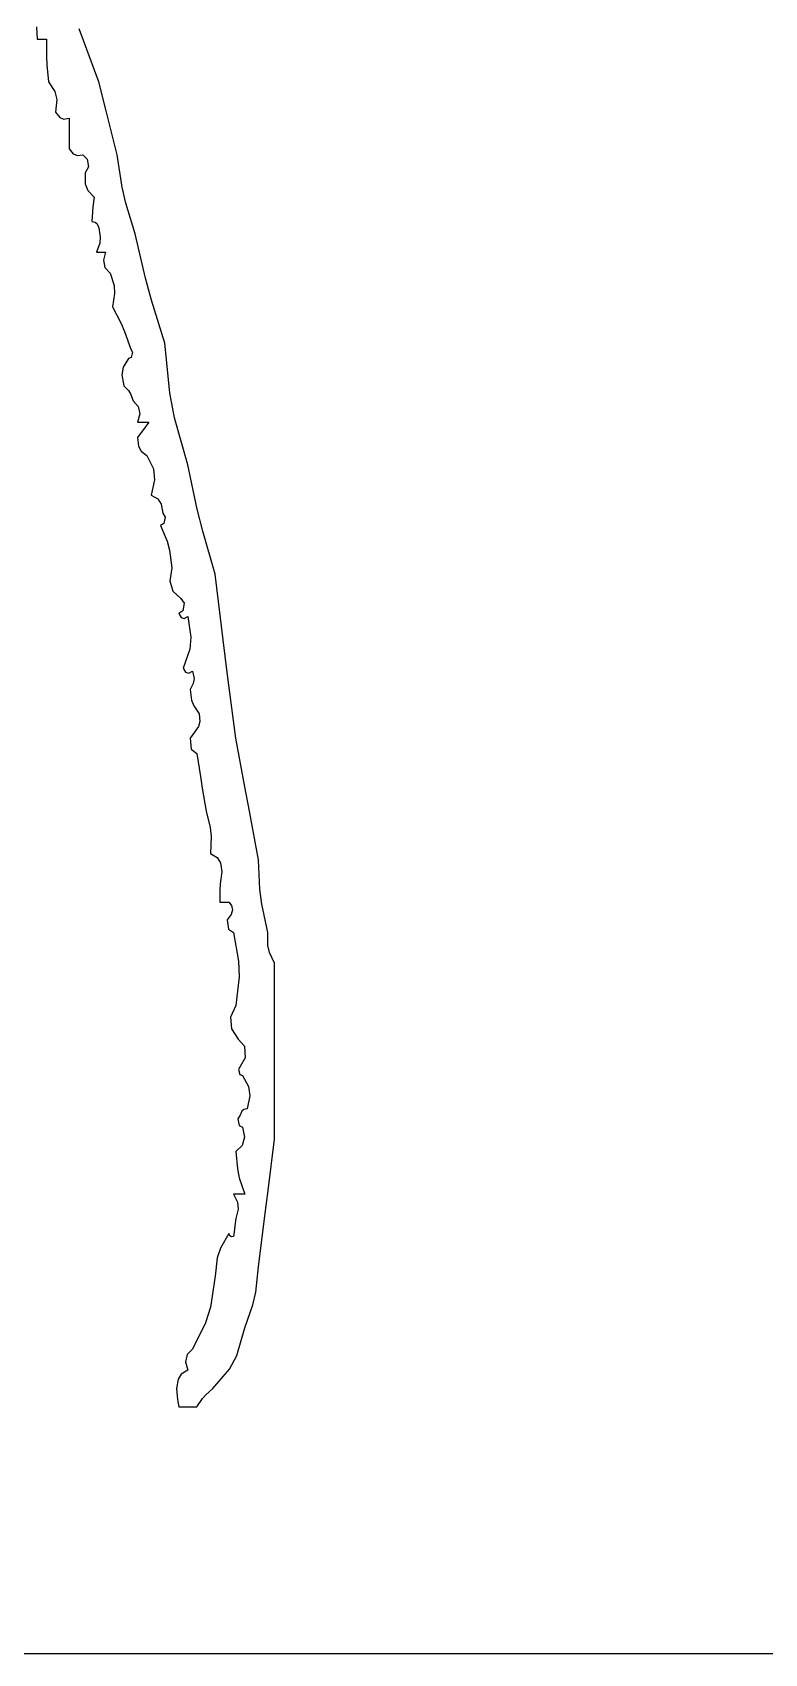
# Model space of a CAD drawing. Header units: millimetres. Extents: x 684779 to 686470, y 2544898 to 2545979.
# Drawn here: x 685788.38 to 685791.08, y 2545617.41 to 2545623.38 of the extents above; entities that cross this region are included whole.
import ezdxf

# ---------------------------------------------------------------- set-up
doc = ezdxf.new("R2010")
doc.units = ezdxf.units.MM
doc.layers.add('14', color=14, linetype='Continuous')
doc.layers.add('_0', color=7, linetype='Continuous')

# ---------------------------------------------------------------- blocks, each defined once
blk = doc.blocks.new('dianziq11')
for p, q in [((1210046, -134572), (1210053, -134695)), ((1210664, -135116), (1210468, -134590)), ((1210053, -134695), (1210089, -134695)), ((1210089, -134695), (1210108, -134695)), ((1210108, -134695), (1210144, -134695)), ((1210144, -134695), (1210145, -134864)), ((1210145, -134864), (1210150, -134949)), ((1210150, -134949), (1210166, -135116)), ((1210166, -135116), (1210229, -135211)), ((1210229, -135211), (1210247, -135293)), ((1210736, -135405), (1210664, -135116)), ((1210247, -135293), (1210234, -135417)), ((1210234, -135417), (1210276, -135470)), ((1210772, -135550), (1210736, -135405)), ((1210276, -135470), (1210313, -135486)), ((1210313, -135486), (1210370, -135477)), ((1210370, -135477), (1210370, -135598)), ((1210845, -135839), (1210772, -135550)), ((1210370, -135598), (1210370, -135658)), ((1210370, -135658), (1210370, -135779)), ((1210370, -135779), (1210411, -135831)), ((1210411, -135831), (1210449, -135847)), ((1210449, -135847), (1210505, -135839)), ((1210505, -135839), (1210550, -135882)), ((1210550, -135882), (1210560, -135960)), ((1210895, -136160), (1210845, -135839)), ((1210560, -135960), (1210528, -136020)), ((1210528, -136020), (1210528, -136127)), ((1210528, -136127), (1210554, -136195)), ((1210554, -136195), (1210618, -136260)), ((1210932, -136319), (1210895, -136160)), ((1210605, -136356), (1210601, -136404)), ((1210618, -136260), (1210605, -136356)), ((1211025, -136622), (1210932, -136319)), ((1210601, -136404), (1210596, -136501)), ((1210596, -136501), (1210628, -136507)), ((1210628, -136507), (1210647, -136524)), ((1210647, -136524), (1210664, -136562)), ((1210664, -136562), (1210678, -136657)), ((1210678, -136657), (1210673, -136715)), ((1211127, -137062), (1211025, -136622)), ((1210673, -136715), (1210641, -136803)), ((1210641, -136803), (1210677, -136803)), ((1210677, -136803), (1210695, -136803)), ((1210695, -136803), (1210731, -136803)), ((1210731, -136803), (1210710, -136885)), ((1210710, -136885), (1210725, -136958)), ((1210725, -136958), (1210777, -137013)), ((1210777, -137013), (1210815, -137136)), ((1210815, -137136), (1210820, -137215)), ((1211186, -137280), (1211127, -137062)), ((1210820, -137215), (1210799, -137345)), ((1210799, -137345), (1210881, -137505)), ((1211319, -137706), (1211186, -137280)), ((1210881, -137505), (1210918, -137591)), ((1210918, -137591), (1210980, -137766)), ((1210980, -137766), (1210998, -137796)), ((1210998, -137796), (1210985, -137847)), ((1211366, -138199), (1211319, -137706)), ((1210905, -137943), (1210892, -138020)), ((1210958, -137857), (1210905, -137943)), ((1210985, -137847), (1210958, -137857)), ((1210892, -138020), (1210912, -138128)), ((1210912, -138128), (1210958, -138175)), ((1210958, -138175), (1210978, -138208)), ((1210978, -138208), (1211003, -138278)), ((1211003, -138278), (1211054, -138333)), ((1211413, -138446), (1211366, -138199)), ((1211070, -138406), (1211048, -138489)), ((1211054, -138333), (1211070, -138406)), ((1211545, -138911), (1211413, -138446)), ((1211048, -138489), (1211093, -138489)), ((1211093, -138579), (1211048, -138640)), ((1211048, -138640), (1211057, -138726)), ((1211093, -138489), (1211116, -138489)), ((1211116, -138549), (1211093, -138579)), ((1211116, -138489), (1211161, -138489)), ((1211161, -138489), (1211116, -138549)), ((1211057, -138726), (1211082, -138776)), ((1211082, -138776), (1211138, -138820)), ((1211138, -138820), (1211204, -138953)), ((1211204, -138953), (1211216, -139059)), ((1211639, -139350), (1211545, -138911)), ((1211216, -139059), (1211184, -139212)), ((1211184, -139212), (1211248, -139250)), ((1211248, -139250), (1211280, -139301)), ((1211280, -139301), (1211297, -139392)), ((1211297, -139392), (1211320, -139431)), ((1211320, -139431), (1211308, -139494)), ((1211693, -139568), (1211639, -139350)), ((1211308, -139494), (1211274, -139513)), ((1211274, -139513), (1211340, -139669)), ((1211817, -139995), (1211693, -139568)), ((1211340, -139669), (1211363, -139758)), ((1211363, -139758), (1211387, -139934)), ((1211387, -139934), (1211366, -140061)), ((1211366, -140061), (1211396, -140164)), ((1211895, -140646), (1211817, -139995)), ((1211396, -140164), (1211477, -140236)), ((1211477, -140236), (1211508, -140282)), ((1211496, -140359), (1211455, -140386)), ((1211455, -140386), (1211479, -140424)), ((1211508, -140282), (1211496, -140359)), ((1211479, -140424), (1211511, -140435)), ((1211511, -140435), (1211545, -140416)), ((1211545, -140416), (1211575, -140619)), ((1211575, -140619), (1211564, -140740)), ((1211936, -140971), (1211895, -140646)), ((1211564, -140740), (1211500, -140928)), ((1211500, -140928), (1211524, -140967)), ((1211524, -140967), (1211556, -140977)), ((1211556, -140977), (1211591, -140958)), ((1211591, -140958), (1211607, -141028)), ((1211607, -141028), (1211600, -141080)), ((1212020, -141621), (1211936, -140971)), ((1211600, -141080), (1211568, -141139)), ((1211568, -141139), (1211583, -141245)), ((1211583, -141245), (1211604, -141300)), ((1211604, -141300), (1211658, -141380)), ((1211653, -141506), (1211613, -141561)), ((1211666, -141456), (1211653, -141506)), ((1211658, -141380), (1211666, -141456)), ((1211613, -141561), (1211568, -141621)), ((1211568, -141621), (1211580, -141731)), ((1212110, -142103), (1212020, -141621)), ((1211580, -141731), (1211636, -141771)), ((1211636, -141771), (1211670, -142001)), ((1211670, -142001), (1211688, -142115)), ((1211688, -142115), (1211726, -142344)), ((1212156, -142344), (1212110, -142103)), ((1211726, -142344), (1211767, -142505)), ((1212246, -142825), (1212156, -142344)), ((1211767, -142505), (1211776, -142595)), ((1211776, -142595), (1211771, -142765)), ((1211771, -142765), (1211836, -142804)), ((1211836, -142804), (1211868, -142855)), ((1211884, -142946), (1211867, -143065)), ((1211868, -142855), (1211884, -142946)), ((1212259, -143118), (1212246, -142825)), ((1211863, -143126), (1211862, -143247)), ((1211867, -143065), (1211863, -143126)), ((1212278, -143266), (1212259, -143118)), ((1211862, -143247), (1211898, -143247)), ((1211898, -143247), (1211916, -143247)), ((1211916, -143247), (1211952, -143247)), ((1211952, -143247), (1211980, -143280)), ((1211980, -143280), (1211988, -143321)), ((1212337, -143548), (1212278, -143266)), ((1211975, -143368), (1211937, -143421)), ((1211937, -143421), (1211949, -143514)), ((1211988, -143321), (1211975, -143368)), ((1211949, -143514), (1211997, -143548)), ((1211997, -143548), (1212049, -143829)), ((1212338, -143674), (1212337, -143548)), ((1212354, -143743), (1212338, -143674)), ((1212404, -143849), (1212354, -143743)), ((1212049, -143829), (1212054, -143985)), ((1212404, -144548), (1212404, -143849)), ((1212054, -143985), (1212020, -144271)), ((1212020, -144271), (1211969, -144385)), ((1211969, -144385), (1211977, -144502)), ((1211977, -144502), (1212043, -144602)), ((1212404, -144897), (1212404, -144548)), ((1212043, -144602), (1212106, -144672)), ((1212106, -144672), (1212115, -144787)), ((1212065, -144873), (1212047, -144903)), ((1212047, -144903), (1212060, -144954)), ((1212115, -144787), (1212065, -144873)), ((1212404, -145596), (1212404, -144897)), ((1212060, -144954), (1212088, -144964)), ((1212088, -144964), (1212147, -145073)), ((1212159, -145165), (1212133, -145295)), ((1212147, -145073), (1212159, -145165)), ((1212065, -145355), (1212040, -145392)), ((1212082, -145318), (1212065, -145355)), ((1212101, -145301), (1212082, -145318)), ((1212133, -145295), (1212101, -145301)), ((1212040, -145392), (1212053, -145458)), ((1212053, -145458), (1212088, -145476)), ((1212088, -145476), (1212107, -145575)), ((1212084, -145658), (1212020, -145716)), ((1212107, -145575), (1212084, -145658)), ((1212341, -146102), (1212404, -145596)), ((1212020, -145716), (1212037, -145890)), ((1212037, -145890), (1212056, -145979)), ((1212056, -145979), (1212110, -146138)), ((1212043, -146138), (1211997, -146138)), ((1211997, -146138), (1212038, -146219)), ((1212065, -146138), (1212043, -146138)), ((1212110, -146138), (1212065, -146138)), ((1212309, -146355), (1212341, -146102)), ((1212044, -146287), (1212020, -146379)), ((1212038, -146219), (1212044, -146287)), ((1212009, -146488), (1211997, -146560)), ((1212013, -146452), (1212009, -146488)), ((1212020, -146379), (1212013, -146452)), ((1212246, -146861), (1212309, -146355)), ((1211952, -146530), (1211868, -146674)), ((1211962, -146553), (1211952, -146530)), ((1211977, -146563), (1211962, -146553)), ((1211997, -146560), (1211977, -146563)), ((1211837, -146770), (1211817, -146951)), ((1211868, -146674), (1211837, -146770)), ((1211817, -146951), (1211770, -147258)), ((1212219, -147110), (1212246, -146861)), ((1212191, -147236), (1212219, -147110)), ((1211770, -147258), (1211721, -147413)), ((1212110, -147463), (1212191, -147236)), ((1211721, -147413), (1211591, -147674)), ((1212031, -147737), (1212110, -147463)), ((1211539, -147729), (1211524, -147802)), ((1211591, -147674), (1211539, -147729)), ((1211960, -147872), (1212031, -147737)), ((1211481, -147923), (1211449, -147974)), ((1211545, -147885), (1211481, -147923)), ((1211524, -147802), (1211545, -147885)), ((1211794, -148065), (1211960, -147872)), ((1211449, -147974), (1211432, -148065)), ((1211432, -148065), (1211439, -148138)), ((1211725, -148127), (1211794, -148065)), ((1211439, -148138), (1211443, -148174)), ((1211443, -148174), (1211455, -148246)), ((1211455, -148246), (1211527, -148246)), ((1211527, -148246), (1211563, -148246)), ((1211563, -148246), (1211636, -148246)), ((1211636, -148246), (1211692, -148164)), ((1211692, -148164), (1211725, -148127))]:
    blk.add_line(p, q)
blk = doc.blocks.new('43TGREGEHE')
at = {"layer": '14', "color": 14}
blk.add_line((685733.1026, 2545602.6868), (685811.7581, 2545602.6868), dxfattribs=at)
at = {"layer": '_0', "xscale": 0.0003146222064911, "yscale": 0.0003146222064911, "zscale": 0.0003146222064911}
blk.add_blockref('dianziq11', (685411.2279, 2545650.0978), dxfattribs=at)

msp = doc.modelspace()

# ---------------------------------------------------------------- block references
at = {"xscale": 1.179999999999999, "yscale": 1.179999999999999, "zscale": 1.179999999999999}
msp.add_blockref('43TGREGEHE', (-123446.0862, -458193.7592), dxfattribs=at)

doc.saveas('drawing.dxf')
